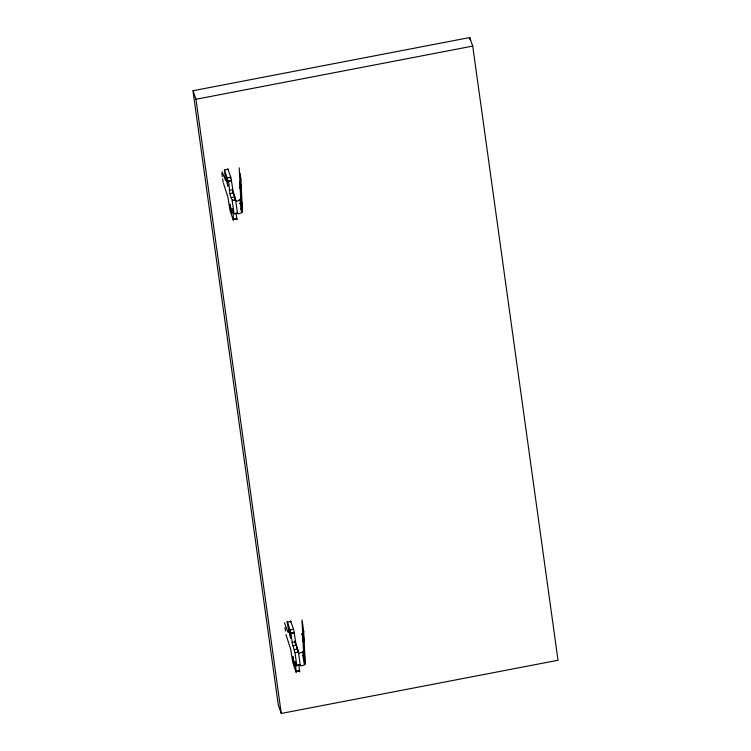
<?xml version="1.0" encoding="UTF-8"?>
<svg xmlns="http://www.w3.org/2000/svg" width="751" height="751" viewBox="0 0 751 751"><rect width="100%" height="100%" fill="white"/><g stroke="black" fill="none" stroke-linecap="round" stroke-linejoin="round"><path stroke-width="1.13" d="M303.573 637.28L303.892 641.711L303.01 633.825L303.723 640.237L303.179 635.299L303.451 636.867M239.212 167.783L240.705 199.034L237.795 200.911L236.293 201.052L235.645 199.963C228.22 203.859 230.088 183.282 228.06 180.944L224.371 169.501L225.666 180.569L222.089 171.679M240.16 203.962L240.132 203.371L241.296 203.239L241.005 197.982L241.85 204.366L240.695 204.497L240.836 208.421L241.653 212.843L238.067 213.857L237.138 212.899M302.005 619.913L303.498 651.155L302.672 652.159L299.076 653.173L298.438 652.084L294.983 652.647L292.355 643.579L290.853 633.065C282.263 603.635 291.82 640.068 287.389 630.962L284.526 622.776M304.249 653.145L303.967 651.577L304.784 660.411L303.629 660.551L304.446 664.964L300.86 665.977L300.184 664.795L296.758 665.452L296.711 666.118L294.936 661.368L296.223 671.713L299.649 671.056L298.814 665.039M241.249 208.496L241.991 208.29L241.85 204.366M241.738 212.045L242.489 211.838L240.93 179.433L240.048 173.03M303.498 651.155L304.08 655.36L302.925 655.492L304.08 655.36C302.775 639.364 305.507 663.621 304.164 654.328M304.042 660.627L304.784 660.411L305.281 663.959L304.53 664.175M192.969 90.74L469.741 37.55L472.726 46.083L558.031 660.26L281.259 713.45L278.274 704.917L192.969 90.74L195.964 99.273L281.259 713.45M195.964 99.273L472.726 46.083M224.577 169.933L228.004 169.275L231.045 178.128L232.988 190.792L235.617 199.86L232.19 200.517M227.337 177.818L230.764 177.161M228.06 180.944L231.486 180.287M228.135 181.46L231.561 180.803M229.355 190.266L232.782 189.609M230.125 193.674L233.552 193.016M231.486 197.551L234.913 196.893M236.021 212.918L236.856 218.935L233.43 219.592C232.735 196.415 229.337 218.935 237.429 212.768L235.645 199.963M236.781 218.419L233.364 219.076L233.308 220.25L230.003 210.487L227.9 197.137L223.498 183.432M287.37 622.053L290.797 621.396L293.838 630.258L295.781 642.922L298.41 651.99L294.608 641.147M290.13 629.939L293.557 629.282M290.853 633.065L294.279 632.408M290.928 633.581L294.354 632.924M292.148 642.387L295.575 641.73M292.918 645.794L296.345 645.137M294.279 649.671L297.706 649.014M296.758 665.452L300.222 664.888L298.438 652.084M299.574 670.54L296.147 671.197L296.101 672.37L292.787 662.607L290.693 649.258L285.934 634.529M239.381 186.276L240.545 186.145L240.339 184.098M239.503 187.281L240.733 187.121L240.414 183.188L240.414 184.098M239.625 188.182L240.78 188.05L241.099 189.59L240.217 181.704L240.517 185.272M240.292 200.564L241.456 200.433M240.414 201.568L241.569 201.437M240.132 203.371L241.296 203.239L240.705 199.034M240.742 205.23L241.897 205.098M301.846 633.957L303.057 633.835M301.836 634.22L302.991 634.088M301.968 634.238L303.122 634.107M301.855 634.736L303.226 634.633M302.54 639.458L303.779 639.317M302.569 639.908L303.733 639.768L303.169 635.768M302.691 640.34L303.845 640.209M302.522 641.044L303.892 640.941M302.615 641.57L303.779 641.429M302.756 641.589L303.911 641.448M303.32 654.731L304.474 654.59M304.568 655.595L303.413 655.726L303.592 659.481M303.479 656.627L304.643 656.487M303.526 657.35L304.69 657.219M228.004 169.275L227.788 168.844L227.731 169.397M236.612 219.292L236.884 219.705L236.856 218.935M290.797 621.396L290.581 620.964L290.581 621.997M299.931 665.02L300.193 665.433L300.184 664.795M299.405 671.413L299.668 671.826L299.649 671.056M232.575 191.195L235.617 199.86M233.965 213.322L232.228 200.62M294.983 652.647L296.795 665.546M230.228 177.865L230.379 178.475M240.498 204.338L240.292 202.967M241.381 200.451L241.174 199.456L241.728 204.394L241.381 200.451L241.522 203.399M469.741 37.55L470.06 39.869M302.39 621.95L303.723 631.553L305.281 663.959M240.386 183.648L240.94 188.116L240.658 186.548M241.174 199.926L241.728 203.925M303.967 652.046L304.521 656.055M242.489 211.838L241.991 208.29L240.836 208.421L240.864 209.013M239.963 199.24L240.545 203.446M302.756 651.37L303.338 655.567M303.066 656.505L303.376 659.115M284.967 627.554L285.446 631.047M221.855 173.115L222.334 176.598M222.653 178.916L223.141 182.399M240.78 188.05L240.583 185.919M303.085 655.088L303.366 656.186M240.592 184.173L240.94 187.647M303.385 636.294L303.526 639.242M304.174 652.581L304.315 655.52M240.789 179.207A4.534 2.3 -7.9 0 1 240.921 179.433M303.573 631.328A4.534 2.3 -7.9 0 1 303.704 631.563M226.258 177.142L227.844 185.995L226.258 177.142M230.031 204.347L231.627 213.209L230.031 204.347M289.051 629.263L290.637 638.125L289.051 629.263M292.824 656.477L294.411 665.33L292.824 656.477"/></g></svg>
